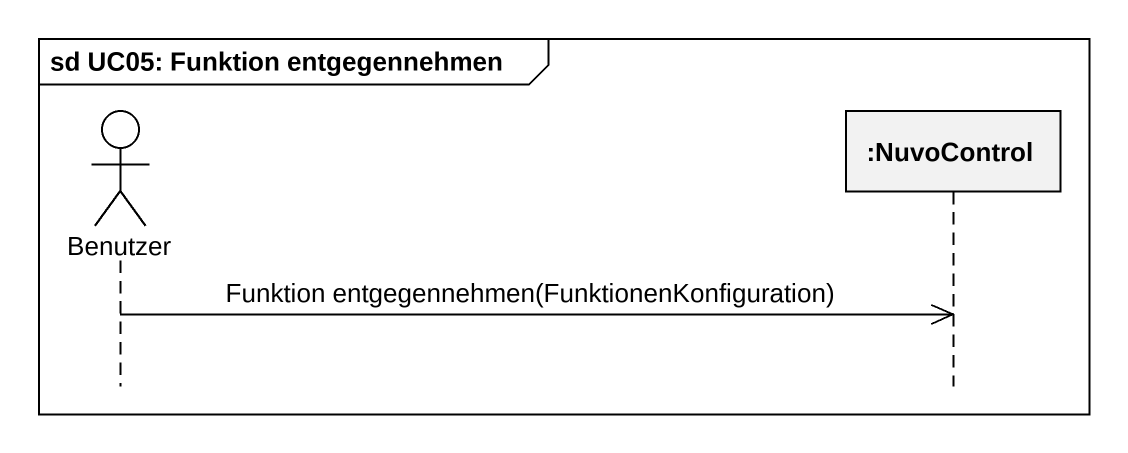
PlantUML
@startuml
mainframe sd UC05: Funktion entgegennehmen
hide footbox
actor Benutzer
participant ":NuvoControl" as NuvoControl

Benutzer ->> NuvoControl : Funktion entgegennehmen(FunktionenKonfiguration)
@enduml
